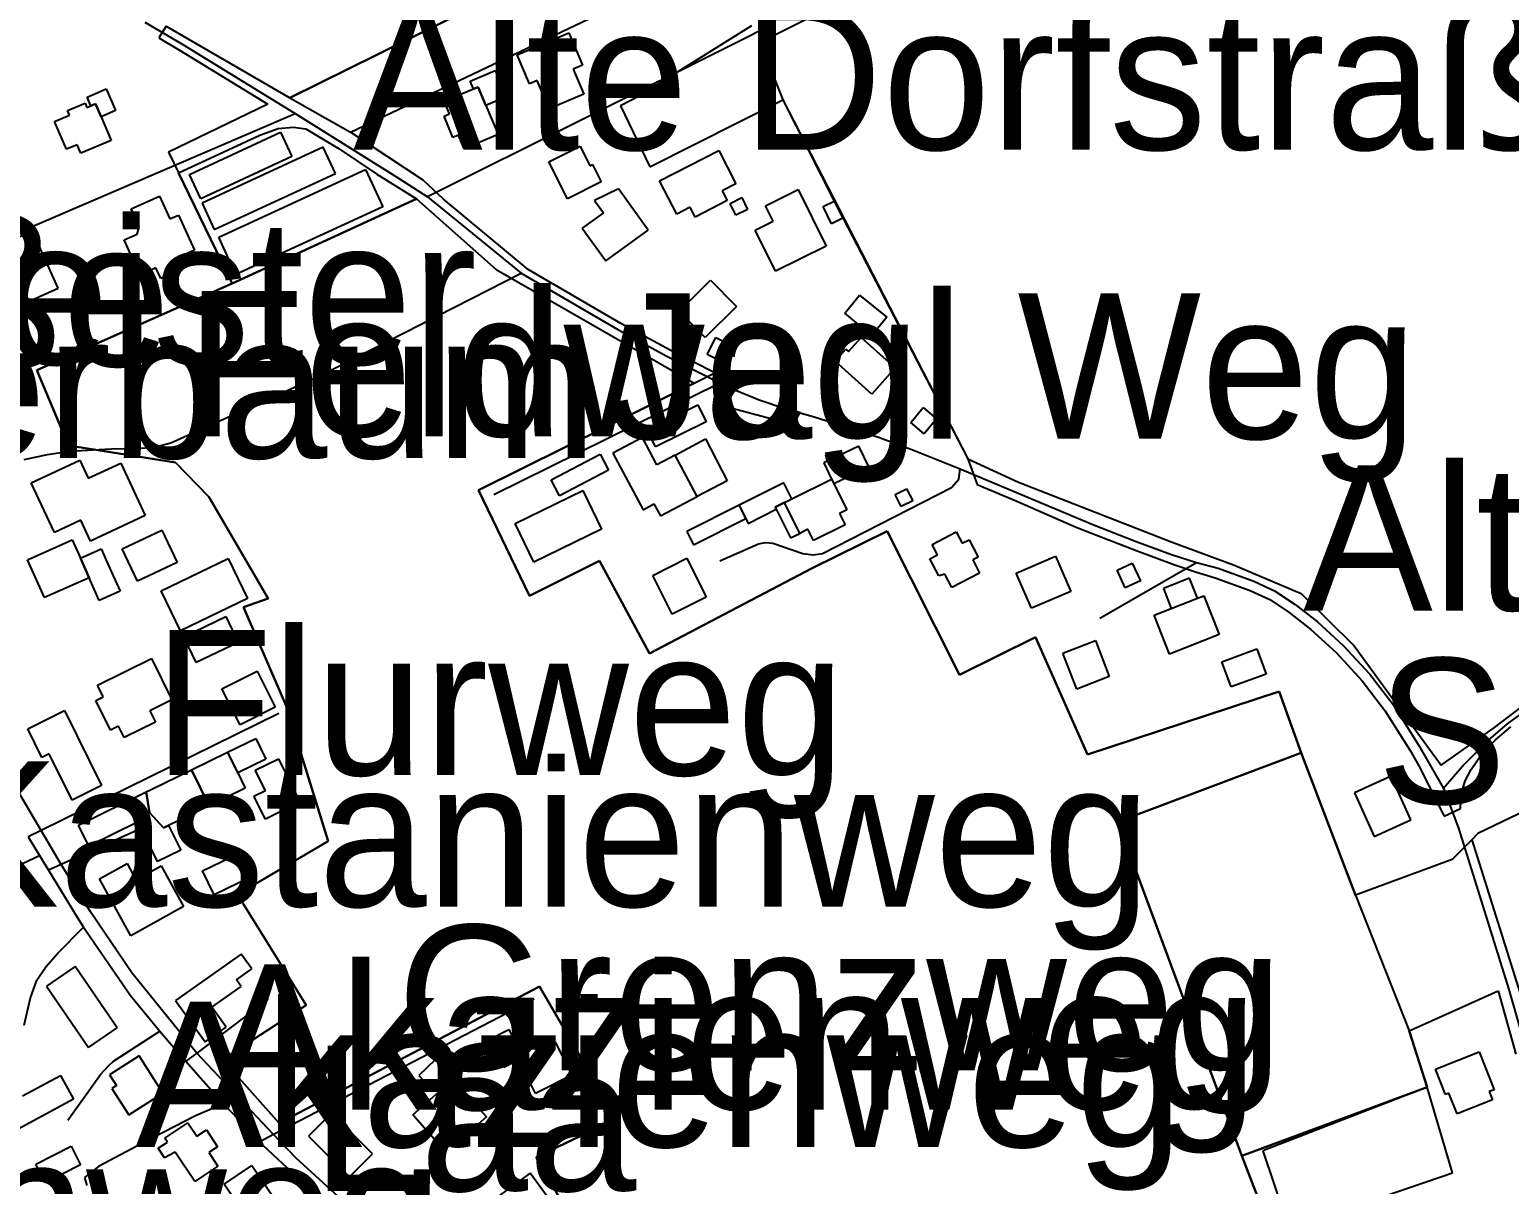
# Model space of a CAD drawing. Extents: x -3657 to 4700, y -7332 to 8131.
# Drawn here: x -1506.3 to -1064.4, y -3603.8 to -3258.7 of the extents above; entities that cross this region are included whole.
import ezdxf

# ---------------------------------------------------------------- set-up
doc = ezdxf.new("R2010")
doc.units = 0
for name, color, linetype in [('OSM_BUILDING_DETACHED', 9, 'CONTINUOUS'), ('OSM_BUILDING_GARAGE', 9, 'CONTINUOUS'), ('OSM_BUILDING_GARAGES', 9, 'CONTINUOUS'), ('OSM_BUILDING_GREENHOUSE', 9, 'CONTINUOUS'), ('OSM_BUILDING_HOUSE', 9, 'CONTINUOUS'), ('OSM_BUILDING_HUT', 9, 'CONTINUOUS'), ('OSM_BUILDING_RESIDENTIAL', 9, 'CONTINUOUS'), ('OSM_BUILDING_YES', 9, 'CONTINUOUS'), ('OSM_HIGHWAY_FOOTWAY', 8, 'CONTINUOUS'), ('OSM_HIGHWAY_RESIDENTIAL', 8, 'CONTINUOUS'), ('OSM_HIGHWAY_SECONDARY', 8, 'CONTINUOUS'), ('OSM_HIGHWAY_SERVICE', 8, 'CONTINUOUS'), ('OSM_HIGHWAY_TRACK', 8, 'CONTINUOUS'), ('OSM_HIGHWAY_UNCLASSIFIED', 8, 'CONTINUOUS'), ('OSM_LABELS', 8, 'CONTINUOUS'), ('OSM_LANDUSE_FARMLAND', 3, 'CONTINUOUS'), ('OSM_LANDUSE_RESIDENTIAL', 3, 'CONTINUOUS'), ('OSM_LEISURE_PITCH', 3, 'CONTINUOUS'), ('OSM_LEISURE_PLAYGROUND', 3, 'CONTINUOUS')]:
    doc.layers.add(name, color=color, linetype=linetype)

msp = doc.modelspace()

# ---------------------------------------------------------------- linework, layer by layer
at = {"layer": 'OSM_BUILDING_DETACHED'}
for p, q in [((-1197.705298, -3445.058564), (-1188.012357, -3441.266817)), ((-1188.012357, -3441.266817), (-1183.840903, -3451.952649)), ((-1193.533845, -3455.744396), (-1197.705298, -3445.058564)), ((-1183.840903, -3451.952649), (-1193.533845, -3455.744396))]:
    msp.add_line(p, q, dxfattribs=at)
at = {"layer": 'OSM_BUILDING_GARAGE'}
for p, q in [((-1374.756964, -3274.063006), (-1367.255932, -3270.90507)), ((-1373.7634, -3276.431457), (-1374.756964, -3274.063006)), ((-1367.255932, -3270.90507), (-1363.949107, -3278.77767)), ((-1372.383028, -3275.853244), (-1373.7634, -3276.431457)), ((-1370.069767, -3281.357393), (-1372.383028, -3275.853244)), ((-1363.949107, -3278.77767), (-1370.069767, -3281.357393)), ((-1262.87099, -3343.470879), (-1258.411327, -3338.022327)), ((-1258.411327, -3338.022327), (-1250.333876, -3344.649545)), ((-1254.793539, -3350.086977), (-1262.87099, -3343.470879)), ((-1250.333876, -3344.649545), (-1254.793539, -3350.086977)), ((-1303.940849, -3355.813516), (-1301.407639, -3350.720788)), ((-1301.407639, -3350.720788), (-1295.764799, -3353.53402)), ((-1295.764799, -3353.53402), (-1298.298009, -3358.626747)), ((-1298.298009, -3358.626747), (-1303.940849, -3355.813516)), ((-1258.65403, -3383.156348), (-1269.113002, -3388.137881)), ((-1255.703674, -3389.361025), (-1258.65403, -3383.156348)), ((-1269.113002, -3388.137881), (-1266.837664, -3392.997099)), ((-1266.162647, -3394.342558), (-1255.703674, -3389.361025)), ((-1266.837664, -3392.997099), (-1266.162647, -3394.342558)), ((-1320.217103, -3421.796585), (-1310.061509, -3416.681618)), ((-1310.061509, -3416.681618), (-1304.236643, -3428.245891)), ((-1181.48972, -3420.206498), (-1176.992134, -3418.138272)), ((-1179.070277, -3425.477137), (-1181.48972, -3420.206498)), ((-1176.992134, -3418.138272), (-1174.580276, -3423.420031)), ((-1314.399821, -3433.360857), (-1320.217103, -3421.796585)), ((-1174.580276, -3423.420031), (-1179.070277, -3425.477137)), ((-1304.236643, -3428.245891), (-1314.399821, -3433.360857)), ((-1150.234155, -3447.604928), (-1139.760013, -3443.768703)), ((-1139.760013, -3443.768703), (-1137.029607, -3451.252121)), ((-1147.496164, -3455.088346), (-1150.234155, -3447.604928)), ((-1137.029607, -3451.252121), (-1147.496164, -3455.088346))]:
    msp.add_line(p, q, dxfattribs=at)
at = {"layer": 'OSM_BUILDING_GARAGES'}
for p, q in [((-1321.908438, -3378.28601), (-1306.754684, -3370.813711)), ((-1306.754684, -3370.813711), (-1304.251812, -3375.895319)), ((-1297.554732, -3371.592076), (-1298.919935, -3376.718162)), ((-1284.926604, -3374.961282), (-1297.554732, -3371.592076)), ((-1304.251812, -3375.895319), (-1319.405565, -3383.367618)), ((-1286.291807, -3380.087368), (-1284.926604, -3374.961282)), ((-1319.405565, -3383.367618), (-1321.908438, -3378.28601)), ((-1298.919935, -3376.718162), (-1286.291807, -3380.087368)), ((-1350.517026, -3393.230608), (-1335.947276, -3385.558158)), ((-1335.947276, -3385.558158), (-1333.444403, -3390.317301)), ((-1348.014154, -3397.989751), (-1350.517026, -3393.230608)), ((-1333.444403, -3390.317301), (-1348.014154, -3397.989751))]:
    msp.add_line(p, q, dxfattribs=at)
at = {"layer": 'OSM_BUILDING_GREENHOUSE'}
for p, q in [((-1458.550094, -3302.02853), (-1431.374969, -3289.330069)), ((-1431.374969, -3289.330069), (-1427.999883, -3296.579978)), ((-1427.999883, -3296.579978), (-1455.167424, -3309.267319)), ((-1418.617905, -3293.855702), (-1454.788201, -3310.590539)), ((-1414.992532, -3301.706064), (-1418.617905, -3293.855702)), ((-1449.850716, -3320.731516), (-1405.967023, -3300.516279)), ((-1405.967023, -3300.516279), (-1400.855096, -3311.624652)), ((-1455.167424, -3309.267319), (-1458.550094, -3302.02853)), ((-1451.162828, -3318.440901), (-1414.992532, -3301.706064)), ((-1454.788201, -3310.590539), (-1451.162828, -3318.440901)), ((-1400.855096, -3311.624652), (-1444.738789, -3331.839889)), ((-1444.738789, -3331.839889), (-1449.850716, -3320.731516))]:
    msp.add_line(p, q, dxfattribs=at)
at = {"layer": 'OSM_BUILDING_HOUSE'}
for p, q in [((-1360.718126, -3266.212644), (-1345.298916, -3259.685502)), ((-1345.298916, -3259.685502), (-1341.210892, -3269.348341)), ((-1357.062416, -3274.863609), (-1360.718126, -3266.212644)), ((-1341.210892, -3269.348341), (-1343.97922, -3270.515887)), ((-1343.97922, -3270.515887), (-1340.808915, -3278.010425)), ((-1354.749155, -3273.885094), (-1357.062416, -3274.863609)), ((-1351.154121, -3282.391506), (-1354.749155, -3273.885094)), ((-1382.477946, -3280.10089), (-1373.7634, -3276.431457)), ((-1373.7634, -3276.431457), (-1372.383028, -3275.853244)), ((-1372.383028, -3275.853244), (-1370.069767, -3281.357393)), ((-1340.808915, -3278.010425), (-1351.154121, -3282.391506)), ((-1382.553791, -3284.526448), (-1380.907963, -3283.83704)), ((-1380.907963, -3283.83704), (-1382.477946, -3280.10089)), ((-1370.069767, -3281.357393), (-1366.421641, -3290.052836)), ((-1379.88406, -3290.897917), (-1382.553791, -3284.526448)), ((-1378.238232, -3290.208509), (-1379.88406, -3290.897917)), ((-1376.524144, -3294.300482), (-1378.238232, -3290.208509)), ((-1366.421641, -3290.052836), (-1376.524144, -3294.300482)), ((-1351.214796, -3298.225663), (-1341.916247, -3293.522118)), ((-1341.916247, -3293.522118), (-1338.950722, -3299.404329)), ((-1318.192052, -3303.885485), (-1300.497503, -3294.77862)), ((-1300.497503, -3294.77862), (-1295.370407, -3304.752805)), ((-1345.640217, -3309.278439), (-1351.214796, -3298.225663)), ((-1338.950722, -3299.404329), (-1338.192276, -3299.015147)), ((-1338.192276, -3299.015147), (-1335.575637, -3304.196831)), ((-1335.575637, -3304.196831), (-1345.640217, -3309.278439)), ((-1313.057371, -3313.85967), (-1318.192052, -3303.885485)), ((-1295.370407, -3304.752805), (-1299.503939, -3306.876628)), ((-1330.418203, -3306.298415), (-1337.57035, -3309.789935)), ((-1337.57035, -3309.789935), (-1334.923373, -3313.470488)), ((-1321.529215, -3318.641052), (-1330.418203, -3306.298415)), ((-1297.994631, -3309.812174), (-1307.505545, -3314.704751)), ((-1299.503939, -3306.876628), (-1297.994631, -3309.812174)), ((-1286.496588, -3311.335545), (-1276.780892, -3306.520805)), ((-1276.780892, -3306.520805), (-1268.407647, -3323.411314)), ((-1334.923373, -3313.470488), (-1341.256399, -3318.040599)), ((-1309.007269, -3311.780325), (-1313.057371, -3313.85967)), ((-1307.505545, -3314.704751), (-1309.007269, -3311.780325)), ((-1284.213665, -3315.939015), (-1286.496588, -3311.335545)), ((-1341.256399, -3318.040599), (-1334.233187, -3327.792394)), ((-1334.233187, -3327.792394), (-1321.529215, -3318.641052)), ((-1289.606217, -3318.618813), (-1284.213665, -3315.939015)), ((-1283.515894, -3330.905852), (-1289.606217, -3318.618813)), ((-1268.407647, -3323.411314), (-1283.515894, -3330.905852)), ((-1312.336847, -3342.937143), (-1302.947284, -3333.596769)), ((-1302.947284, -3333.596769), (-1295.195965, -3341.402653)), ((-1304.577943, -3350.743027), (-1312.336847, -3342.937143)), ((-1295.195965, -3341.402653), (-1304.577943, -3350.743027)), ((-1265.768255, -3357.792785), (-1262.575196, -3354.201189)), ((-1262.575196, -3354.201189), (-1261.763659, -3354.912837)), ((-1261.763659, -3354.912837), (-1258.001766, -3350.67631)), ((-1258.001766, -3350.67631), (-1247.793081, -3359.760935)), ((-1254.755617, -3367.589058), (-1265.768255, -3357.792785)), ((-1247.793081, -3359.760935), (-1254.755617, -3367.589058)), ((-1243.158975, -3376.10659), (-1239.404667, -3371.658793)), ((-1239.404667, -3371.658793), (-1235.422825, -3375.016879)), ((-1239.177133, -3379.475796), (-1243.158975, -3376.10659)), ((-1235.422825, -3375.016879), (-1239.177133, -3379.475796)), ((-1323.311563, -3380.565506), (-1332.101954, -3385.257932)), ((-1318.942913, -3388.760572), (-1323.311563, -3380.565506)), ((-1332.101954, -3385.257932), (-1323.091614, -3402.1818)), ((-1313.49727, -3385.858385), (-1318.942913, -3388.760572)), ((-1306.936711, -3398.167663), (-1313.49727, -3385.858385)), ((-1281.013022, -3394.120168), (-1294.399596, -3400.847461)), ((-1278.623917, -3398.879311), (-1281.013022, -3394.120168)), ((-1278.623917, -3398.879311), (-1266.837664, -3392.997099)), ((-1266.837664, -3392.997099), (-1266.162647, -3394.342558)), ((-1266.162647, -3394.342558), (-1262.249065, -3402.1818)), ((-1317.926595, -3404.027636), (-1306.936711, -3398.167663)), ((-1323.091614, -3402.1818), (-1319.83788, -3400.447159)), ((-1319.83788, -3400.447159), (-1317.926595, -3404.027636)), ((-1294.399596, -3400.847461), (-1310.04634, -3408.720062)), ((-1292.420052, -3404.794881), (-1294.399596, -3400.847461)), ((-1294.399596, -3400.847461), (-1292.420052, -3404.794881)), ((-1291.691944, -3406.240415), (-1283.341452, -3402.037247)), ((-1280.906839, -3400.035738), (-1283.652414, -3401.414555)), ((-1283.652414, -3401.414555), (-1280.906839, -3400.035738)), ((-1283.652414, -3401.414555), (-1283.341452, -3402.037247)), ((-1283.341452, -3402.037247), (-1283.652414, -3401.414555)), ((-1283.341452, -3402.037247), (-1279.0714, -3410.599256)), ((-1280.906839, -3400.035738), (-1278.623917, -3398.879311)), ((-1280.906839, -3400.035738), (-1278.623917, -3398.879311)), ((-1276.310656, -3409.220439), (-1280.906839, -3400.035738)), ((-1276.310656, -3409.220439), (-1280.906839, -3400.035738)), ((-1262.249065, -3402.1818), (-1264.41822, -3403.27151)), ((-1308.066796, -3412.656362), (-1292.420052, -3404.794881)), ((-1292.420052, -3404.794881), (-1291.691944, -3406.240415)), ((-1262.719301, -3406.685195), (-1272.154371, -3411.399859)), ((-1264.41822, -3403.27151), (-1262.719301, -3406.685195)), ((-1310.04634, -3408.720062), (-1308.066796, -3412.656362)), ((-1279.0714, -3410.599256), (-1276.310656, -3409.220439)), ((-1273.860875, -3407.997295), (-1276.310656, -3409.220439)), ((-1272.154371, -3411.399859), (-1273.860875, -3407.997295)), ((-1236.795612, -3412.522928), (-1229.575205, -3408.775659)), ((-1229.575205, -3408.775659), (-1227.800441, -3412.200463)), ((-1227.800441, -3412.200463), (-1225.737467, -3411.132992)), ((-1225.737467, -3411.132992), (-1223.044984, -3416.314675)), ((-1237.409954, -3416.848411), (-1235.157369, -3415.669745)), ((-1235.157369, -3415.669745), (-1236.795612, -3412.522928)), ((-1223.044984, -3416.314675), (-1224.645305, -3417.148637)), ((-1211.637954, -3421.084938), (-1199.897208, -3416.036688)), ((-1199.897208, -3416.036688), (-1195.376869, -3426.577967)), ((-1234.778145, -3421.89666), (-1237.409954, -3416.848411)), ((-1224.645305, -3417.148637), (-1222.589916, -3421.096057)), ((-1232.973044, -3421.429642), (-1234.778145, -3421.89666)), ((-1230.902486, -3425.42154), (-1232.973044, -3421.429642)), ((-1222.589916, -3421.096057), (-1230.902486, -3425.42154)), ((-1207.117615, -3431.615097), (-1211.637954, -3421.084938)), ((-1159.874005, -3422.619428), (-1167.701169, -3425.699527)), ((-1157.537991, -3428.590595), (-1159.874005, -3422.619428)), ((-1195.376869, -3426.577967), (-1207.117615, -3431.615097)), ((-1167.701169, -3425.699527), (-1165.365155, -3431.659575)), ((-1165.365155, -3431.659575), (-1157.537991, -3428.590595)), ((-1165.365155, -3431.659575), (-1157.537991, -3428.590595)), ((-1157.537991, -3428.590595), (-1155.641876, -3427.845589)), ((-1155.641876, -3427.845589), (-1151.083614, -3439.476578)), ((-1170.461913, -3433.661084), (-1165.365155, -3431.659575)), ((-1165.896067, -3445.292073), (-1170.461913, -3433.661084)), ((-1151.083614, -3439.476578), (-1165.896067, -3445.292073)), ((-1099.645797, -3481.797367), (-1110.612928, -3486.734422)), ((-1093.790593, -3494.851652), (-1099.645797, -3481.797367)), ((-1110.612928, -3486.734422), (-1104.757724, -3499.777587)), ((-1104.757724, -3499.777587), (-1093.790593, -3494.851652)), ((-1485.459763, -3512.453809), (-1477.223037, -3507.917056)), ((-1477.223037, -3507.917056), (-1474.568476, -3512.742916)), ((-1474.568476, -3512.742916), (-1467.052275, -3508.595345)), ((-1467.052275, -3508.595345), (-1460.355195, -3520.771189)), ((-1476.108122, -3529.455513), (-1485.459763, -3512.453809)), ((-1460.355195, -3520.771189), (-1476.108122, -3529.455513)), ((-1086.380574, -3569.352253), (-1073.373223, -3564.192808)), ((-1073.373223, -3564.192808), (-1068.91356, -3575.479093)), ((-1083.392297, -3576.891269), (-1086.380574, -3569.352253)), ((-1068.91356, -3575.479093), (-1070.347023, -3576.046187)), ((-1082.398732, -3576.502086), (-1083.392297, -3576.891269)), ((-1079.96412, -3582.651166), (-1082.398732, -3576.502086)), ((-1069.383796, -3578.470237), (-1079.96412, -3582.651166)), ((-1070.347023, -3576.046187), (-1069.383796, -3578.470237)), ((-1465.952528, -3589.967792), (-1459.02033, -3585.353203)), ((-1459.02033, -3585.353203), (-1456.365769, -3589.345101)), ((-1456.365769, -3589.345101), (-1453.514011, -3587.443667)), ((-1453.514011, -3587.443667), (-1450.154095, -3592.491917)), ((-1467.909319, -3592.936697), (-1465.186497, -3591.124219)), ((-1465.998035, -3595.805526), (-1467.909319, -3592.936697)), ((-1465.186497, -3591.124219), (-1465.952528, -3589.967792)), ((-1450.154095, -3592.491917), (-1452.801072, -3594.248797)), ((-1462.842899, -3594.126482), (-1465.998035, -3595.805526)), ((-1456.927019, -3602.94424), (-1462.842899, -3594.126482)), ((-1452.801072, -3594.248797), (-1450.063081, -3598.363009)), ((-1450.063081, -3598.363009), (-1456.927019, -3602.94424))]:
    msp.add_line(p, q, dxfattribs=at)
at = {"layer": 'OSM_BUILDING_HUT'}
for p, q in [((-1297.114833, -3310.646136), (-1293.580474, -3308.911496)), ((-1293.580474, -3308.911496), (-1291.866386, -3312.403016)), ((-1269.332951, -3311.569054), (-1266.010957, -3309.923369)), ((-1266.010957, -3309.923369), (-1263.462578, -3315.049455)), ((-1295.393161, -3314.137657), (-1297.114833, -3310.646136)), ((-1291.866386, -3312.403016), (-1295.393161, -3314.137657)), ((-1266.784572, -3316.70626), (-1269.332951, -3311.569054)), ((-1263.462578, -3315.049455), (-1266.784572, -3316.70626)), ((-1247.815835, -3397.600569), (-1244.402827, -3395.877048)), ((-1245.980395, -3401.214404), (-1247.815835, -3397.600569)), ((-1244.402827, -3395.877048), (-1242.574972, -3399.490883)), ((-1242.574972, -3399.490883), (-1245.980395, -3401.214404))]:
    msp.add_line(p, q, dxfattribs=at)
at = {"layer": 'OSM_BUILDING_RESIDENTIAL'}
for p, q in [((-1313.49727, -3385.858385), (-1304.471761, -3380.988047)), ((-1304.471761, -3380.988047), (-1298.002215, -3393.553074)), ((-1306.936711, -3398.167663), (-1313.49727, -3385.858385)), ((-1298.002215, -3393.553074), (-1306.936711, -3398.167663)), ((-1361.332468, -3406.318251), (-1341.08954, -3396.455261)), ((-1341.08954, -3396.455261), (-1335.492208, -3407.952817)), ((-1355.735135, -3417.815807), (-1361.332468, -3406.318251)), ((-1335.492208, -3407.952817), (-1355.735135, -3417.815807))]:
    msp.add_line(p, q, dxfattribs=at)
at = {"layer": 'OSM_BUILDING_YES'}
for p, q in [((-1489.130642, -3278.844387), (-1483.472634, -3276.420338)), ((-1488.000557, -3281.479707), (-1489.130642, -3278.844387)), ((-1483.472634, -3276.420338), (-1480.704305, -3282.891883)), ((-1494.970677, -3282.903002), (-1489.775321, -3280.690223)), ((-1494.409427, -3284.226222), (-1494.970677, -3282.903002)), ((-1489.775321, -3280.690223), (-1489.214071, -3282.002323)), ((-1489.214071, -3282.002323), (-1488.000557, -3281.479707)), ((-1486.597432, -3280.879255), (-1488.000557, -3281.479707)), ((-1488.000557, -3281.479707), (-1486.597432, -3280.879255)), ((-1484.959188, -3284.715479), (-1486.597432, -3280.879255)), ((-1486.597432, -3280.879255), (-1484.959188, -3284.715479)), ((-1480.704305, -3282.891883), (-1484.959188, -3284.715479)), ((-1498.891844, -3286.138775), (-1494.409427, -3284.226222)), ((-1495.327147, -3294.467275), (-1498.891844, -3286.138775)), ((-1484.959188, -3284.715479), (-1481.940572, -3291.787477)), ((-1481.940572, -3291.787477), (-1490.996419, -3295.65706)), ((-1492.096166, -3293.088457), (-1495.327147, -3294.467275)), ((-1490.996419, -3295.65706), (-1492.096166, -3293.088457)), ((-1475.979186, -3312.302941), (-1467.545265, -3308.433357)), ((-1467.545265, -3308.433357), (-1464.405298, -3315.271845)), ((-1473.59008, -3317.506863), (-1475.979186, -3312.302941)), ((-1464.405298, -3315.271845), (-1461.872088, -3314.115418)), ((-1461.872088, -3314.115418), (-1457.063539, -3324.578861)), ((-1505.452403, -3318.919039), (-1537.769793, -3333.474455)), ((-1497.799681, -3335.920743), (-1505.452403, -3318.919039)), ((-1474.227175, -3319.786359), (-1473.59008, -3317.506863)), ((-1478.102835, -3321.565478), (-1474.227175, -3319.786359)), ((-1473.301871, -3332.04004), (-1478.102835, -3321.565478)), ((-1457.063539, -3324.578861), (-1461.697645, -3326.702684)), ((-1461.697645, -3326.702684), (-1460.22626, -3329.916217)), ((-1468.599505, -3329.871739), (-1473.301871, -3332.04004)), ((-1467.128119, -3333.085273), (-1468.599505, -3329.871739)), ((-1460.22626, -3329.916217), (-1467.128119, -3333.085273)), ((-1515.365294, -3343.837822), (-1497.799681, -3335.920743)), ((-1505.831626, -3394.109048), (-1491.352889, -3387.359516)), ((-1491.352889, -3387.359516), (-1488.842432, -3392.75247)), ((-1488.842432, -3392.75247), (-1479.096399, -3388.215717)), ((-1479.096399, -3388.215717), (-1471.792563, -3403.883082)), ((-1498.922181, -3408.953571), (-1505.831626, -3394.109048)), ((-1491.064679, -3405.284138), (-1498.922181, -3408.953571)), ((-1488.167415, -3411.522174), (-1491.064679, -3405.284138)), ((-1471.792563, -3403.883082), (-1488.167415, -3411.522174)), ((-1506.931373, -3417.126398), (-1493.613058, -3411.17747)), ((-1493.613058, -3411.17747), (-1491.170862, -3416.63714)), ((-1478.664085, -3413.823909), (-1466.817156, -3408.241923)), ((-1466.817156, -3408.241923), (-1462.274064, -3417.904763)), ((-1491.170862, -3416.63714), (-1484.966773, -3413.868387)), ((-1484.966773, -3413.868387), (-1482.357718, -3419.695001)), ((-1474.120993, -3423.475628), (-1478.664085, -3413.823909)), ((-1501.89529, -3428.423803), (-1506.931373, -3417.126398)), ((-1491.170862, -3416.63714), (-1488.569392, -3422.474874)), ((-1488.569392, -3422.474874), (-1491.170862, -3416.63714)), ((-1482.357718, -3419.695001), (-1479.308764, -3426.533489)), ((-1462.274064, -3417.904763), (-1474.120993, -3423.475628)), ((-1467.059859, -3426.366697), (-1447.044466, -3416.703857)), ((-1447.044466, -3416.703857), (-1441.242353, -3428.735148)), ((-1488.569392, -3422.474874), (-1501.89529, -3428.423803)), ((-1485.520438, -3429.313362), (-1488.569392, -3422.474874)), ((-1479.308764, -3426.533489), (-1485.520438, -3429.313362)), ((-1461.257746, -3438.397988), (-1467.059859, -3426.366697)), ((-1441.242353, -3428.735148), (-1461.257746, -3438.397988)), ((-1460.279351, -3440.132628), (-1447.68156, -3434.105863)), ((-1447.68156, -3434.105863), (-1444.003097, -3441.800552)), ((-1456.600887, -3447.838437), (-1460.279351, -3440.132628)), ((-1444.003097, -3441.800552), (-1456.600887, -3447.838437)), ((-1486.081688, -3454.56573), (-1469.949539, -3446.581934)), ((-1469.949539, -3446.581934), (-1463.828879, -3458.969049)), ((-1448.88749, -3455.677679), (-1438.39818, -3450.40704)), ((-1438.39818, -3450.40704), (-1432.990459, -3461.181828)), ((-1484.337262, -3458.090609), (-1486.081688, -3454.56573)), ((-1443.472184, -3466.452468), (-1448.88749, -3455.677679)), ((-1486.559509, -3459.191439), (-1484.337262, -3458.090609)), ((-1482.183275, -3468.042555), (-1486.559509, -3459.191439)), ((-1463.828879, -3458.969049), (-1470.419776, -3462.22706)), ((-1506.89345, -3467.597775), (-1495.895981, -3462.171463)), ((-1495.895981, -3462.171463), (-1484.845421, -3484.59948)), ((-1470.419776, -3462.22706), (-1468.74361, -3465.618506)), ((-1432.990459, -3461.181828), (-1443.472184, -3466.452468)), ((-1502.661321, -3476.193143), (-1506.89345, -3467.597775)), ((-1479.756248, -3466.84165), (-1482.183275, -3468.042555)), ((-1478.080082, -3470.244215), (-1479.756248, -3466.84165)), ((-1468.74361, -3465.618506), (-1478.080082, -3470.244215)), ((-1447.18857, -3474.603056), (-1438.747065, -3470.477724)), ((-1438.747065, -3470.477724), (-1435.720865, -3476.671281)), ((-1500.431489, -3475.092313), (-1502.661321, -3476.193143)), ((-1493.613058, -3488.924962), (-1500.431489, -3475.092313)), ((-1457.943337, -3479.862576), (-1447.18857, -3474.603056)), ((-1447.18857, -3474.603056), (-1444.16237, -3480.796613)), ((-1444.16237, -3480.796613), (-1447.18857, -3474.603056)), ((-1435.720865, -3476.671281), (-1444.16237, -3480.796613)), ((-1438.921508, -3479.99601), (-1431.996894, -3476.560086)), ((-1431.996894, -3476.560086), (-1425.58044, -3489.536534)), ((-1470.025384, -3485.767026), (-1457.943337, -3479.862576)), ((-1457.943337, -3479.862576), (-1452.702474, -3490.604006)), ((-1452.702474, -3490.604006), (-1457.943337, -3479.862576)), ((-1444.16237, -3480.796613), (-1441.940123, -3485.344486)), ((-1435.910476, -3486.089492), (-1438.921508, -3479.99601)), ((-1484.845421, -3484.59948), (-1493.613058, -3488.924962)), ((-1491.724528, -3496.375022), (-1471.557445, -3486.512032)), ((-1471.557445, -3486.512032), (-1470.025384, -3485.767026)), ((-1470.472867, -3492.638873), (-1471.557445, -3486.512032)), ((-1471.557445, -3486.512032), (-1470.472867, -3492.638873)), ((-1441.940123, -3485.344486), (-1452.702474, -3490.604006)), ((-1439.3159, -3487.768535), (-1435.910476, -3486.089492)), ((-1452.702474, -3490.604006), (-1464.79969, -3496.475098)), ((-1435.910476, -3494.651501), (-1439.3159, -3487.768535)), ((-1425.58044, -3489.536534), (-1435.910476, -3494.651501)), ((-1473.87829, -3495.429865), (-1488.660405, -3502.657536)), ((-1468.076177, -3507.316603), (-1473.87829, -3495.429865)), ((-1466.324167, -3497.220104), (-1470.472867, -3492.638873)), ((-1470.472867, -3492.638873), (-1466.324167, -3497.220104)), ((-1488.660405, -3502.657536), (-1491.724528, -3496.375022)), ((-1464.79969, -3496.475098), (-1466.324167, -3497.220104)), ((-1466.324167, -3497.220104), (-1464.79969, -3496.475098)), ((-1464.79969, -3496.475098), (-1461.159148, -3503.925158)), ((-1461.159148, -3503.925158), (-1468.076177, -3507.316603)), ((-1454.674434, -3510.063118), (-1446.399786, -3506.0601)), ((-1446.399786, -3506.0601), (-1445.777861, -3507.349962)), ((-1445.777861, -3507.349962), (-1443.153637, -3506.082339)), ((-1443.153637, -3506.082339), (-1440.339802, -3511.931193)), ((-1451.231088, -3517.190713), (-1454.674434, -3510.063118)), ((-1440.339802, -3511.931193), (-1451.231088, -3517.190713)), ((-1443.100546, -3534.926303), (-1462.698794, -3548.80343)), ((-1439.960579, -3539.3741), (-1443.100546, -3534.926303)), ((-1492.665001, -3538.617975), (-1501.280949, -3544.511306)), ((-1480.143055, -3556.954018), (-1492.665001, -3538.617975)), ((-1444.556762, -3542.632112), (-1439.960579, -3539.3741)), ((-1501.280949, -3544.511306), (-1488.759003, -3562.84735)), ((-1451.875768, -3550.804939), (-1443.146053, -3544.622501)), ((-1443.146053, -3544.622501), (-1444.556762, -3542.632112)), ((-1462.698794, -3548.80343), (-1453.931157, -3561.201665)), ((-1447.658807, -3556.764987), (-1451.875768, -3550.804939)), ((-1488.759003, -3562.84735), (-1480.143055, -3556.954018)), ((-1453.931157, -3561.201665), (-1447.658807, -3556.764987)), ((-1369.030696, -3560.501137), (-1363.20583, -3557.476635)), ((-1363.20583, -3557.476635), (-1358.897856, -3565.805135)), ((-1364.730306, -3568.818517), (-1369.030696, -3560.501137)), ((-1355.113209, -3564.170569), (-1349.364188, -3561.279501)), ((-1349.364188, -3561.279501), (-1344.396366, -3571.16473)), ((-1473.597665, -3565.338116), (-1482.4639, -3570.986818)), ((-1466.48344, -3576.513206), (-1473.597665, -3565.338116)), ((-1385.155261, -3566.583499), (-1390.092745, -3571.209208)), ((-1380.930716, -3571.109133), (-1385.155261, -3566.583499)), ((-1358.897856, -3565.805135), (-1364.730306, -3568.818517)), ((-1359.53495, -3568.073511), (-1354.438192, -3565.504908)), ((-1354.438192, -3565.504908), (-1355.113209, -3564.170569)), ((-1482.4639, -3570.986818), (-1480.393342, -3574.244829)), ((-1385.8682, -3575.723722), (-1380.930716, -3571.109133)), ((-1355.234561, -3576.613281), (-1359.53495, -3568.073511)), ((-1508.455849, -3577.336048), (-1497.079157, -3571.198088)), ((-1497.079157, -3571.198088), (-1493.233835, -3578.325683)), ((-1480.393342, -3574.244829), (-1481.743376, -3575.10103)), ((-1481.743376, -3575.10103), (-1476.69971, -3583.029229)), ((-1391.859925, -3583.029229), (-1379.891645, -3572.376755)), ((-1390.092745, -3571.209208), (-1385.8682, -3575.723722)), ((-1379.891645, -3572.376755), (-1369.902909, -3583.596323)), ((-1344.396366, -3571.16473), (-1355.234561, -3576.613281)), ((-1493.233835, -3578.325683), (-1514.515834, -3589.823239)), ((-1476.69971, -3583.029229), (-1466.48344, -3576.513206)), ((-1416.175708, -3582.439896), (-1423.024477, -3589.322862)), ((-1403.941972, -3594.61574), (-1416.175708, -3582.439896)), ((-1384.654687, -3591.135339), (-1391.859925, -3583.029229)), ((-1369.902909, -3583.596323), (-1377.821087, -3590.646081)), ((-1380.597, -3587.521504), (-1384.654687, -3591.135339)), ((-1377.821087, -3590.646081), (-1380.597, -3587.521504)), ((-1504.458838, -3597.673601), (-1493.893684, -3592.347364)), ((-1493.893684, -3592.347364), (-1491.072264, -3597.962707)), ((-1423.024477, -3589.322862), (-1410.783156, -3601.498706)), ((-1410.783156, -3601.498706), (-1403.941972, -3594.61574)), ((-1501.637419, -3603.277825), (-1504.458838, -3597.673601)), ((-1491.072264, -3597.962707), (-1501.637419, -3603.277825)), ((-1448.227642, -3603.700366), (-1439.975748, -3598.107261)), ((-1439.975748, -3598.107261), (-1433.597216, -3607.525471)), ((-1356.857636, -3600.408996), (-1366.307874, -3607.32532)), ((-1348.006569, -3612.529243), (-1356.857636, -3600.408996)), ((-1441.84911, -3613.129695), (-1448.227642, -3603.700366))]:
    msp.add_line(p, q, dxfattribs=at)
at = {"layer": 'OSM_HIGHWAY_FOOTWAY'}
for p, q in [((-1502.904024, -3497.998468), (-1518.619028, -3471.522956)), ((-1496.89713, -3508.139446), (-1502.904024, -3497.998468)), ((-1488.10674, -3522.305679), (-1496.89713, -3508.139446)), ((-1475.797159, -3540.519408), (-1488.10674, -3522.305679)), ((-1456.3506, -3564.504154), (-1475.797159, -3540.519408)), ((-1433.521371, -3588.900321), (-1456.3506, -3564.504154)), ((-1426.672602, -3595.894482), (-1433.521371, -3588.900321)), ((-1395.288101, -3624.616131), (-1426.672602, -3595.894482))]:
    msp.add_line(p, q, dxfattribs=at)
at = {"layer": 'OSM_HIGHWAY_RESIDENTIAL'}
for p, q in [((-1471.868408, -3256.505327), (-1460.552391, -3263.132544)), ((-1460.552391, -3263.132544), (-1426.983565, -3283.736964)), ((-1426.983565, -3283.736964), (-1397.27523, -3302.428831)), ((-1397.27523, -3302.428831), (-1387.491275, -3308.622389)), ((-1387.491275, -3308.622389), (-1359.497028, -3331.484066)), ((-1359.497028, -3331.484066), (-1330.676075, -3348.285619)), ((-1330.676075, -3348.285619), (-1315.96222, -3356.258295)), ((-1315.96222, -3356.258295), (-1300.141034, -3364.286569)), ((-1300.141034, -3364.286569), (-1297.410627, -3365.665386)), ((-1297.410627, -3365.665386), (-1288.445794, -3369.368177)), ((-1288.445794, -3369.368177), (-1280.421434, -3372.025736)), ((-1280.421434, -3372.025736), (-1272.328814, -3374.294112)), ((-1272.328814, -3374.294112), (-1260.69425, -3378.008023)), ((-1260.69425, -3378.008023), (-1252.518201, -3380.565506)), ((-1252.518201, -3380.565506), (-1242.332269, -3384.379492)), ((-1242.332269, -3384.379492), (-1228.346522, -3389.928119)), ((-1228.346522, -3389.928119), (-1188.808725, -3406.596239)), ((-1188.808725, -3406.596239), (-1175.846881, -3411.677847)), ((-1175.846881, -3411.677847), (-1165.236219, -3415.580789)), ((-1165.236219, -3415.580789), (-1157.848954, -3417.893643)), ((-1157.848954, -3417.893643), (-1151.311148, -3419.661642)), ((-1151.311148, -3419.661642), (-1140.647395, -3423.497867)), ((-1140.647395, -3423.497867), (-1134.473644, -3426.388936)), ((-1134.473644, -3426.388936), (-1128.33023, -3430.44755)), ((-1128.33023, -3430.44755), (-1121.678658, -3435.640353)), ((-1121.678658, -3435.640353), (-1113.972845, -3442.72347)), ((-1113.972845, -3442.72347), (-1106.001576, -3451.341077)), ((-1106.001576, -3451.341077), (-1099.054209, -3460.403464)), ((-1099.054209, -3460.403464), (-1091.378734, -3472.590428)), ((-1091.378734, -3472.590428), (-1084.082483, -3485.47792)), ((-1084.082483, -3485.47792), (-1079.562144, -3497.364657)), ((-1079.562144, -3497.364657), (-1064.643508, -3545.234073)), ((-1064.643508, -3545.234073), (-1059.819791, -3561.846595))]:
    msp.add_line(p, q, dxfattribs=at)
at = {"layer": 'OSM_HIGHWAY_SECONDARY'}
for p, q in [((-1506.741761, -3499.888782), (-1503.366676, -3505.470767)), ((-1503.366676, -3505.470767), (-1500.727283, -3509.851847)), ((-1500.727283, -3509.851847), (-1492.141673, -3523.906886)), ((-1492.141673, -3523.906886), (-1490.192466, -3526.864671)), ((-1490.192466, -3526.864671), (-1489.335422, -3528.232369)), ((-1489.335422, -3528.232369), (-1476.20672, -3547.324538)), ((-1476.20672, -3547.324538), (-1467.423913, -3557.932534)), ((-1467.423913, -3557.932534), (-1464.648001, -3561.290621)), ((-1464.648001, -3561.290621), (-1459.634672, -3566.983801)), ((-1459.634672, -3566.983801), (-1449.994821, -3577.936501)), ((-1449.994821, -3577.936501), (-1448.364162, -3579.648903)), ((-1448.364162, -3579.648903), (-1437.571473, -3591.001905)), ((-1437.571473, -3591.001905), (-1436.623416, -3592.002659)), ((-1436.623416, -3592.002659), (-1416.160539, -3611.206023))]:
    msp.add_line(p, q, dxfattribs=at)
at = {"layer": 'OSM_HIGHWAY_SERVICE'}
for p, q in [((-1295.067029, -3262.56545), (-1387.491275, -3308.622389)), ((-1565.862637, -3343.370803), (-1426.983565, -3283.736964)), ((-1367.657909, -3397.633927), (-1300.141034, -3364.286569)), ((-1228.778837, -3393.041577), (-1228.346522, -3389.928119)), ((-1231.016253, -3395.487865), (-1228.778837, -3393.041577)), ((-1269.461887, -3415.224965), (-1231.016253, -3395.487865)), ((-1288.582314, -3412.378375), (-1286.549679, -3411.966954)), ((-1286.549679, -3411.966954), (-1284.312263, -3412.178224)), ((-1300.178956, -3417.471102), (-1288.582314, -3412.378375)), ((-1284.312263, -3412.178224), (-1275.362598, -3415.224965)), ((-1275.362598, -3415.224965), (-1272.313645, -3415.636386)), ((-1272.313645, -3415.636386), (-1269.461887, -3415.224965)), ((-1186.722998, -3434.572882), (-1157.848954, -3417.893643)), ((-1431.860374, -3463.072142), (-1502.904024, -3497.998468)), ((-1502.904024, -3497.998468), (-1506.741761, -3499.888782)), ((-1474.340942, -3498.031827), (-1496.89713, -3508.139446)), ((-1569.070865, -3536.049372), (-1503.366676, -3505.470767)), ((-1496.89713, -3508.139446), (-1500.727283, -3509.851847)), ((-1497.936201, -3534.670555), (-1490.192466, -3526.864671)), ((-1501.500898, -3538.751409), (-1497.936201, -3534.670555)), ((-1504.140291, -3542.709948), (-1501.500898, -3538.751409)), ((-1506.074329, -3548.002827), (-1504.140291, -3542.709948)), ((-1507.909768, -3556.153415), (-1506.074329, -3548.002827)), ((-1435.076186, -3548.414248), (-1456.3506, -3564.504154)), ((-1481.257971, -3566.939323), (-1467.423913, -3557.932534)), ((-1456.3506, -3564.504154), (-1459.634672, -3566.983801)), ((-1494.887248, -3584.54148), (-1485.126046, -3570.908982)), ((-1485.126046, -3570.908982), (-1482.782448, -3568.362618)), ((-1482.782448, -3568.362618), (-1481.257971, -3566.939323))]:
    msp.add_line(p, q, dxfattribs=at)
at = {"layer": 'OSM_HIGHWAY_TRACK'}
for p, q in [((-1285.427178, -3257.695112), (-1295.067029, -3262.56545)), ((-1055.451141, -3459.191439), (-1065.015147, -3466.118883)), ((-1065.015147, -3466.118883), (-1070.711077, -3471.00034)), ((-1070.711077, -3471.00034), (-1077.832886, -3478.328086)), ((-1077.832886, -3478.328086), (-1084.082483, -3485.47792))]:
    msp.add_line(p, q, dxfattribs=at)
at = {"layer": 'OSM_HIGHWAY_UNCLASSIFIED'}
for p, q in [((-1419.429442, -3362.040431), (-1359.497028, -3331.484066)), ((-1464.109504, -3382.166713), (-1419.429442, -3362.040431)), ((-1500.992739, -3385.658234), (-1494.447349, -3384.64636)), ((-1494.447349, -3384.64636), (-1481.986079, -3383.956952)), ((-1481.986079, -3383.956952), (-1474.591229, -3383.823518)), ((-1474.591229, -3383.823518), (-1469.009066, -3383.434335)), ((-1469.009066, -3383.434335), (-1464.109504, -3382.166713)), ((-1507.940106, -3387.170485), (-1500.992739, -3385.658234)), ((-1355.628953, -3548.414248), (-1433.521371, -3588.900321)), ((-1448.364162, -3579.648903), (-1456.805667, -3583.240499)), ((-1456.805667, -3583.240499), (-1472.649607, -3591.435565)), ((-1472.649607, -3591.435565), (-1485.732803, -3598.451965)), ((-1433.521371, -3588.900321), (-1437.571473, -3591.001905)), ((-1485.732803, -3598.451965), (-1489.942179, -3601.732215)), ((-1489.942179, -3601.732215), (-1489.244409, -3604.067309))]:
    msp.add_line(p, q, dxfattribs=at)
at = {"layer": 'OSM_LANDUSE_FARMLAND'}
for p, q in [((-1410.441855, -3289.330069), (-1301.999227, -3237.668906)), ((-1240.489245, -3238.914289), (-1288.263767, -3262.520972)), ((-1428.553549, -3279.044538), (-1349.8951, -3240.081836)), ((-1349.8951, -3240.081836), (-1428.553549, -3279.044538)), ((-1465.489876, -3257.650634), (-1428.553549, -3279.044538)), ((-1288.263767, -3262.520972), (-1281.392245, -3279.722827)), ((-1428.553549, -3279.044538), (-1410.441855, -3289.330069)), ((-1281.392245, -3279.722827), (-1226.131859, -3387.003693)), ((-1437.556305, -3290.264106), (-1432.065155, -3288.229239)), ((-1432.065155, -3288.229239), (-1427.590322, -3287.828937)), ((-1427.590322, -3287.828937), (-1423.805676, -3288.329315)), ((-1461.864503, -3301.461435), (-1437.556305, -3290.264106)), ((-1423.805676, -3288.329315), (-1413.90037, -3294.311602)), ((-1413.90037, -3294.311602), (-1402.569184, -3301.872857)), ((-1445.846121, -3334.575285), (-1461.864503, -3301.461435)), ((-1402.569184, -3301.872857), (-1390.7981, -3309.300678)), ((-1390.7981, -3309.300678), (-1445.846121, -3334.575285)), ((-1445.846121, -3334.575285), (-1390.7981, -3309.300678)), ((-1390.7981, -3309.300678), (-1366.960138, -3330.360997)), ((-1366.960138, -3330.360997), (-1307.8696, -3364.331047)), ((-1504.125122, -3360.494822), (-1445.846121, -3334.575285)), ((-1494.705221, -3382.967317), (-1504.125122, -3360.494822)), ((-1307.8696, -3364.331047), (-1372.254092, -3396.321827)), ((-1462.736716, -3388.093403), (-1494.705221, -3382.967317)), ((-1452.808656, -3398.345575), (-1462.736716, -3388.093403)), ((-1226.131859, -3387.003693), (-1211.000859, -3393.908897)), ((-1211.000859, -3393.908897), (-1165.099699, -3411.900237)), ((-1435.114108, -3428.668432), (-1452.808656, -3398.345575)), ((-1372.254092, -3396.321827), (-1357.00174, -3427.867828)), ((-1272.586685, -3419.672762), (-1250.227693, -3408.53103)), ((-1250.227693, -3408.53103), (-1228.634732, -3451.474511)), ((-1165.099699, -3411.900237), (-1146.70738, -3418.61641)), ((-1357.00174, -3427.867828), (-1336.083796, -3417.471102)), ((-1336.083796, -3417.471102), (-1321.195498, -3445.080803)), ((-1321.195498, -3445.080803), (-1272.586685, -3419.672762)), ((-1146.70738, -3418.61641), (-1126.57822, -3427.211778)), ((-1442.433113, -3431.314871), (-1435.114108, -3428.668432)), ((-1126.57822, -3427.211778), (-1110.741864, -3442.823546)), ((-1429.676049, -3460.737048), (-1442.433113, -3431.314871)), ((-1228.634732, -3451.474511), (-1205.85101, -3440.288301)), ((-1205.85101, -3440.288301), (-1190.409046, -3475.270225)), ((-1110.741864, -3442.823546), (-1084.704408, -3478.539356)), ((-1069.171432, -3467.531058), (-1053.706715, -3455.722157)), ((-1190.409046, -3475.270225), (-1133.085687, -3456.456044)), ((-1133.085687, -3456.456044), (-1126.540297, -3474.825446)), ((-1417.161688, -3501.234241), (-1429.676049, -3460.737048)), ((-1084.704408, -3478.539356), (-1069.171432, -3467.531058)), ((-1021.942991, -3473.85805), (-1073.767615, -3498.921386)), ((-1126.540297, -3474.825446), (-1181.300108, -3495.463224)), ((-1181.300108, -3495.463224), (-1144.265183, -3595.205073)), ((-1073.767615, -3498.921386), (-1075.603055, -3500.789461)), ((-1444.192708, -3517.157354), (-1417.161688, -3501.234241)), ((-1075.603055, -3500.789461), (-1059.554334, -3551.805693)), ((-1423.767754, -3550.215606), (-1444.192708, -3517.157354)), ((-1354.021047, -3544.64474), (-1431.830036, -3585.464398)), ((-1331.017376, -3584.219014), (-1354.021047, -3544.64474)), ((-1448.697878, -3566.450065), (-1423.767754, -3550.215606)), ((-1431.830036, -3585.464398), (-1448.697878, -3566.450065)), ((-1355.044949, -3595.605375), (-1331.017376, -3584.219014)), ((-1317.448774, -3661.110306), (-1355.044949, -3595.605375)), ((-1144.265183, -3595.205073), (-1104.932167, -3696.959551))]:
    msp.add_line(p, q, dxfattribs=at)
at = {"layer": 'OSM_LANDUSE_RESIDENTIAL'}
for p, q in [((-1410.441855, -3289.330069), (-1301.999227, -3237.668906)), ((-1465.489876, -3257.650634), (-1467.765214, -3261.197753)), ((-1467.765214, -3261.197753), (-1461.568709, -3264.833827)), ((-1290.675626, -3257.595037), (-1324.691935, -3278.822148)), ((-1461.568709, -3264.833827), (-1435.205122, -3281.012688)), ((-1324.691935, -3278.822148), (-1329.872122, -3281.513066)), ((-1435.205122, -3281.012688), (-1464.822443, -3295.356834)), ((-1329.872122, -3281.513066), (-1321.089316, -3299.693436)), ((-1321.089316, -3299.693436), (-1281.392245, -3279.722827)), ((-1281.392245, -3279.722827), (-1266.010957, -3309.923369)), ((-1388.735127, -3303.707573), (-1410.441855, -3289.330069)), ((-1464.822443, -3295.356834), (-1461.864503, -3301.461435)), ((-1461.864503, -3301.461435), (-1445.846121, -3334.575285)), ((-1382.713064, -3309.334036), (-1388.735127, -3303.707573)), ((-1357.403717, -3330.394355), (-1382.713064, -3309.334036)), ((-1266.010957, -3309.923369), (-1226.131859, -3387.003693)), ((-1329.697679, -3346.550978), (-1357.403717, -3330.394355)), ((-1445.846121, -3334.575285), (-1504.125122, -3360.494822)), ((-1315.036916, -3354.490296), (-1329.697679, -3346.550978)), ((-1301.680679, -3361.262067), (-1315.036916, -3354.490296)), ((-1504.125122, -3360.494822), (-1494.705221, -3382.967317)), ((-1307.8696, -3364.331047), (-1301.680679, -3361.262067)), ((-1372.254092, -3396.321827), (-1307.8696, -3364.331047)), ((-1494.705221, -3382.967317), (-1462.736716, -3388.093403)), ((-1462.736716, -3388.093403), (-1452.808656, -3398.345575)), ((-1226.131859, -3387.003693), (-1223.363531, -3394.665023)), ((-1452.808656, -3398.345575), (-1435.114108, -3428.668432)), ((-1357.00174, -3427.867828), (-1372.254092, -3396.321827)), ((-1223.363531, -3394.665023), (-1212.184035, -3399.301851)), ((-1212.184035, -3399.301851), (-1193.723456, -3407.363484)), ((-1193.723456, -3407.363484), (-1188.717712, -3409.320514)), ((-1250.227693, -3408.53103), (-1272.586685, -3419.672762)), ((-1228.634732, -3451.474511), (-1250.227693, -3408.53103)), ((-1188.717712, -3409.320514), (-1175.558671, -3414.424361)), ((-1175.558671, -3414.424361), (-1164.576371, -3418.494096)), ((-1336.083796, -3417.471102), (-1357.00174, -3427.867828)), ((-1321.195498, -3445.080803), (-1336.083796, -3417.471102)), ((-1272.586685, -3419.672762), (-1321.195498, -3445.080803)), ((-1164.576371, -3418.494096), (-1158.099241, -3420.706875)), ((-1158.099241, -3420.706875), (-1152.213699, -3422.541591)), ((-1152.213699, -3422.541591), (-1141.800234, -3426.28886)), ((-1435.114108, -3428.668432), (-1442.433113, -3431.314871)), ((-1141.800234, -3426.28886), (-1135.952614, -3429.024255)), ((-1135.952614, -3429.024255), (-1130.089825, -3432.893839)), ((-1442.433113, -3431.314871), (-1429.676049, -3460.737048)), ((-1130.089825, -3432.893839), (-1123.627864, -3437.942088)), ((-1123.627864, -3437.942088), (-1116.104078, -3444.858413)), ((-1205.85101, -3440.288301), (-1228.634732, -3451.474511)), ((-1190.409046, -3475.270225), (-1205.85101, -3440.288301)), ((-1116.104078, -3444.858413), (-1108.307252, -3453.286988)), ((-1108.307252, -3453.286988), (-1101.534328, -3462.126985)), ((-1133.085687, -3456.456044), (-1190.409046, -3475.270225)), ((-1126.540297, -3474.825446), (-1133.085687, -3456.456044)), ((-1429.676049, -3460.737048), (-1417.161688, -3501.234241)), ((-1101.534328, -3462.126985), (-1093.965036, -3474.136037)), ((-1068.511583, -3470.911384), (-1063.938153, -3467.041801)), ((-1021.942991, -3473.85805), (-1073.767615, -3498.921386)), ((-1072.584439, -3475.081194), (-1068.511583, -3470.911384)), ((-1110.271628, -3517.313027), (-1126.540297, -3474.825446)), ((-1093.965036, -3474.136037), (-1091.393903, -3478.68391)), ((-1075.739575, -3479.7625), (-1072.584439, -3475.081194)), ((-1091.393903, -3478.68391), (-1083.885287, -3493.706344)), ((-1077.56743, -3483.220663), (-1075.739575, -3479.7625)), ((-1078.788529, -3487.290397), (-1077.56743, -3483.220663)), ((-1083.885287, -3493.706344), (-1078.993309, -3491.460207)), ((-1078.993309, -3491.460207), (-1078.788529, -3487.290397)), ((-1073.767615, -3498.921386), (-1075.603055, -3500.789461)), ((-1417.161688, -3501.234241), (-1444.192708, -3517.157354)), ((-1075.603055, -3500.789461), (-1081.435506, -3506.72727)), ((-1081.435506, -3506.72727), (-1110.271628, -3517.313027)), ((-1444.192708, -3517.157354), (-1423.767754, -3550.215606)), ((-1431.830036, -3585.464398), (-1354.021047, -3544.64474)), ((-1354.021047, -3544.64474), (-1331.017376, -3584.219014)), ((-1094.26083, -3557.899175), (-1067.722799, -3545.923482)), ((-1067.722799, -3545.923482), (-1062.428845, -3564.859978)), ((-1423.767754, -3550.215606), (-1448.697878, -3566.450065)), ((-1088.959291, -3574.689609), (-1094.26083, -3557.899175)), ((-1448.697878, -3566.450065), (-1431.830036, -3585.464398)), ((-1144.265183, -3595.205073), (-1088.959291, -3574.689609)), ((-1331.017376, -3584.219014), (-1355.044949, -3595.605375)), ((-1355.044949, -3595.605375), (-1317.448774, -3661.110306)), ((-1104.932167, -3696.959551), (-1144.265183, -3595.205073))]:
    msp.add_line(p, q, dxfattribs=at)
at = {"layer": 'OSM_LEISURE_PITCH'}
for p, q in [((-1181.300108, -3495.463224), (-1126.540297, -3474.825446)), ((-1126.540297, -3474.825446), (-1110.271628, -3517.313027)), ((-1144.265183, -3595.205073), (-1181.300108, -3495.463224)), ((-1110.271628, -3517.313027), (-1094.26083, -3557.899175)), ((-1094.26083, -3557.899175), (-1088.959291, -3574.689609)), ((-1088.959291, -3574.689609), (-1144.265183, -3595.205073))]:
    msp.add_line(p, q, dxfattribs=at)
at = {"layer": 'OSM_LEISURE_PLAYGROUND'}
for p, q in [((-1088.959291, -3574.689609), (-1137.962496, -3593.715061)), ((-1081.352076, -3600.264442), (-1088.959291, -3574.689609)), ((-1137.962496, -3593.715061), (-1130.173254, -3616.954801)), ((-1130.173254, -3616.954801), (-1081.352076, -3600.264442))]:
    msp.add_line(p, q, dxfattribs=at)

# ---------------------------------------------------------------- texts
at = {"layer": 'OSM_LABELS'}
for s, p in [('Alte Dorfstraße', (-1409.714894, -3294.602053)), ('Bierbaumerstraße', (-1928.922311, -3359.283643)), ('Trittmeister', (-1663.061844, -3358.758593)), ('Feldweg', (-1459.72371, -3380.191118)), ('Jagl Weg', (-1333.899471, -3380.960248)), ('Bierbaum', (-1585.208679, -3386.747706)), ('Alte Dorfstraße', (-1125.957342, -3432.300036)), ('Flurweg', (-1469.301783, -3481.479007)), ('Sport - Jugendhaus', (-1103.883994, -3489.97909)), ('Kastanienweg', (-1536.21877, -3520.76007)), ('Grenzweg', (-1396.599491, -3569.709468)), ('Akazienweg', (-1452.584915, -3581.444701)), ('Akazienweg', (-1474.75658, -3592.565516)), ('Laa', (-1422.029226, -3605.69856)), ('Alter Kirchweg', (-1757.188623, -3632.593489))]:
    msp.add_text(s, height=43.418293, dxfattribs=at).set_placement(p)

doc.saveas('drawing.dxf')
